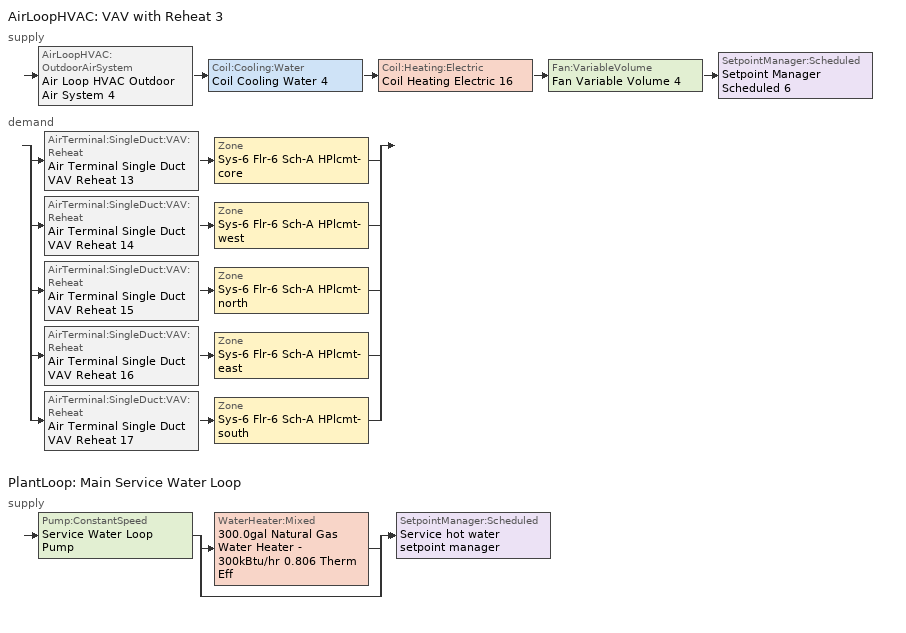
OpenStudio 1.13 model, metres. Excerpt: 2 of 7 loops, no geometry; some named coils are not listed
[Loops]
AirLoopHVAC 'VAV with Reheat 3'
 supply: AirLoopHVAC:OutdoorAirSystem 'Air Loop HVAC Outdoor Air System 4' > Coil:Cooling:Water 'Coil Cooling Water 4' > Coil:Heating:Electric 'Coil Heating Electric 16' > Fan:VariableVolume 'Fan Variable Volume 4' > SetpointManager:Scheduled 'Setpoint Manager Scheduled 6'
 demand: split
  | AirTerminal:SingleDuct:VAV:Reheat 'Air Terminal Single Duct VAV Reheat 13' > Zone 'Sys-6 Flr-6 Sch-A HPlcmt-core'
  | AirTerminal:SingleDuct:VAV:Reheat 'Air Terminal Single Duct VAV Reheat 14' > Zone 'Sys-6 Flr-6 Sch-A HPlcmt-west'
  | AirTerminal:SingleDuct:VAV:Reheat 'Air Terminal Single Duct VAV Reheat 15' > Zone 'Sys-6 Flr-6 Sch-A HPlcmt-north'
  | AirTerminal:SingleDuct:VAV:Reheat 'Air Terminal Single Duct VAV Reheat 16' > Zone 'Sys-6 Flr-6 Sch-A HPlcmt-east'
  | AirTerminal:SingleDuct:VAV:Reheat 'Air Terminal Single Duct VAV Reheat 17' > Zone 'Sys-6 Flr-6 Sch-A HPlcmt-south'
PlantLoop 'Main Service Water Loop'
 supply: Pump:ConstantSpeed 'Service Water Loop Pump' > split
  | WaterHeater:Mixed '300.0gal Natural Gas Water Heater - 300kBtu/hr 0.806 Therm Eff'
  | bypass
  join > SetpointManager:Scheduled 'Service hot water setpoint manager'
[Sizing:Zone] Zone Cooling Design Supply Air Temperature Input Method=SupplyAirTemperature; Zone Cooling Design Supply Air Temperature {C}=13; Zone Cooling Design Supply Air Temperature Difference {deltaC}=11.11; Zone Heating Design Supply Air Temperature Input Method=SupplyAirTemperature; Zone Heating Design Supply Air Temperature {C}=43; Zone Heating Design Supply Air Temperature Difference {deltaC}=11.11; Zone Cooling Design Supply Air Humidity Ratio {kg-H2O/kg-air}=0.0085; Zone Heating Design Supply Air Humidity Ratio {kg-H2O/kg-air}=0.008; Zone Heating Sizing Factor=1.3; Zone Cooling Sizing Factor=1.1; Cooling Design Air Flow Method=DesignDay; Heating Design Air Flow Method=DesignDay; Account for Dedicated Outdoor Air System=No; Dedicated Outdoor Air System Control Strategy=NeutralSupplyAir; Dedicated Outdoor Air Low Setpoint Temperature for Design {C}=autosize; Dedicated Outdoor Air High Setpoint Temperature for Design {C}=autosize
Sys-6 Flr-6 Sch-A HPlcmt-north; Sys-6 Flr-6 Sch-A HPlcmt-east; Sys-6 Flr-6 Sch-A HPlcmt-west; Sys-6 Flr-6 Sch-A HPlcmt-south; Sys-6 Flr-6 Sch-A HPlcmt-core
[Zone equipment]
Sys-6 Flr-6 Sch-A HPlcmt-north: Air Terminal Single Duct VAV Reheat 15, Zone HVAC Baseboard Convective Electric 15
Sys-6 Flr-6 Sch-A HPlcmt-east: Air Terminal Single Duct VAV Reheat 16, Zone HVAC Baseboard Convective Electric 16
Sys-6 Flr-6 Sch-A HPlcmt-west: Air Terminal Single Duct VAV Reheat 14, Zone HVAC Baseboard Convective Electric 14
Sys-6 Flr-6 Sch-A HPlcmt-south: Air Terminal Single Duct VAV Reheat 17, Zone HVAC Baseboard Convective Electric 17
Sys-6 Flr-6 Sch-A HPlcmt-core: Air Terminal Single Duct VAV Reheat 13, Zone HVAC Baseboard Convective Electric 13
[PlantLoop]
Main Service Water Loop: Maximum Loop Temperature {C}=60; Minimum Loop Temperature {C}=10; Plant Loop Volume {m3}=Autocalculate; Load Distribution Scheme=Optimal
[Sizing:Plant]
Main Service Water Loop: Loop Type=Heating; Design Loop Exit Temperature {C}=60; Loop Design Temperature Difference {deltaC}=5; Sizing Option=NonCoincident; Zone Timesteps in Averaging Window=1; Coincident Sizing Factor Mode=None
[Pump:ConstantSpeed]
Service Water Loop Pump: Rated Flow Rate {m3/s}=autosize; Rated Pump Head {Pa}=29891; Rated Power Consumption {W}=autosize; Motor Efficiency=1; Fraction of Motor Inefficiencies to Fluid Stream=0; Pump Control Type=Intermittent
[SetpointManager:Scheduled] Control Variable=Temperature
Name | Schedule
Setpoint Manager Scheduled 6 | Supply Air Temp 3
Service hot water setpoint manager | Service Water Loop Temp - 140F
[AirLoopHVAC]
VAV with Reheat 3: Availability Schedule=VAV with Reheat 3 Occ Sch; Availability Manager=Availability Manager Night Cycle 4; Design Supply Air Flow Rate {m3/s}=AutoSize
[Sizing:System]
VAV with Reheat 3: Type of Load to Size On=Sensible; Design Outdoor Air Flow Rate {m3/s}=2.42927; Minimum System Air Flow Ratio=0.3; Preheat Design Temperature {C}=7; Preheat Design Humidity Ratio {kg-H2O/kg-Air}=0.008; Precool Design Temperature {C}=13; Precool Design Humidity Ratio {kg-H2O/kg-Air}=0.008; Central Cooling Design Supply Air Temperature {C}=13; Central Heating Design Supply Air Temperature {C}=13.1; Sizing Option=NonCoincident; 100% Outdoor Air in Cooling=No; 100% Outdoor Air in Heating=No; Central Cooling Design Supply Air Humidity Ratio {kg-H2O/kg-Air}=0.0085; Central Heating Design Supply Air Humidity Ratio {kg-H2O/kg-Air}=0.008; Cooling Design Air Flow Method=DesignDay; Cooling Design Air Flow Rate {m3/s}=0; Heating Design Air Flow Method=DesignDay; Heating Design Air Flow Rate {m3/s}=0; System Outdoor Air Method=ZoneSum; Zone Maximum Outdoor Air Fraction=1; Cooling Supply Air Flow Rate Per Floor Area {m3/s-m2}=0.00996765; Cooling Fraction of Autosized Cooling Supply Air Flow Rate=1; Cooling Supply Air Flow Rate Per Unit Cooling Capacity {m3/s-W}=3.94755e-05; Heating Supply Air Flow Rate Per Floor Area {m3/s-m2}=0.00996765; Heating Fraction of Autosized Heating Supply Air Flow Rate=1; Heating Fraction of Autosized Cooling Supply Air Flow Rate=1; Heating Supply Air Flow Rate Per Unit Heating Capacity {m3/s-W}=3.15882e-05; Cooling Design Capacity Method=CoolingDesignCapacity; Cooling Design Capacity {W}=autosize; Cooling Design Capacity Per Floor Area {W/m2}=234.7; Fraction of Autosized Cooling Design Capacity=1; Heating Design Capacity Method=HeatingDesignCapacity; Heating Design Capacity {W}=autosize; Heating Design Capacity Per Floor Area {W/m2}=157; Fraction of Autosized Heating Design Capacity=1; Central Cooling Capacity Control Method=OnOff
[Fan:VariableVolume]
Fan Variable Volume 4: Availability Schedule=Always On Discrete; Fan Efficiency=0.549965; Pressure Rise {Pa}=1458.33; Maximum Flow Rate {m3/s}=Autosize; Fan Power Minimum Flow Rate Input Method=Fraction; Fan Power Minimum Flow Fraction=0.5; Fan Power Minimum Air Flow Rate {m3/s}=0; Motor Efficiency=0.8461; Motor In Airstream Fraction=1; Fan Power Coefficient 1=-4.1457; Fan Power Coefficient 2=16.803; Fan Power Coefficient 3=-19.471; Fan Power Coefficient 4=7.8488; Fan Power Coefficient 5=0
[Coil:Heating:Electric] Availability Schedule=Always On Discrete
Coil Heating Electric 16; Coil Heating Electric 17; Coil Heating Electric 18; Coil Heating Electric 19; Coil Heating Electric 20; Coil Heating Electric 21
[Controller:OutdoorAir]
Controller Outdoor Air 4: Minimum Outdoor Air Flow Rate {m3/s}=Autosize; Maximum Outdoor Air Flow Rate {m3/s}=Autosize; Economizer Control Type=DifferentialEnthalpy; Economizer Control Action Type=ModulateFlow; Lockout Type=NoLockout; Minimum Limit Type=FixedMinimum; Minimum Outdoor Air Schedule=VAV with Reheat 3 Occ Sch; Controller Mechanical Ventilation=Controller Mechanical Ventilation 4; High Humidity Control=No; Heat Recovery Bypass Control Type=BypassWhenWithinEconomizerLimits
[Controller:MechanicalVentilation]
Controller Mechanical Ventilation 4: Availability Schedule=Always On Discrete; System Outdoor Air Method=ZoneSum
[AirLoopHVAC:OutdoorAirSystem]
Air Loop HVAC Outdoor Air System 4: Controller=Controller Outdoor Air 4
[AirTerminal:SingleDuct:VAV:Reheat] Availability Schedule=Always On Discrete; Maximum Air Flow Rate {m3/s}=AutoSize; Zone Minimum Air Flow Input Method=FixedFlowRate; Constant Minimum Air Flow Fraction=0.3; Maximum Hot Water or Steam Flow Rate {m3/s}=AutoSize; Minimum Hot Water or Steam Flow Rate {m3/s}=0; Convergence Tolerance=0.001; Damper Heating Action=Normal; Maximum Flow per Zone Floor Area During Reheat {m3/s-m2}=AutoSize; Maximum Flow Fraction During Reheat=AutoSize; Maximum Reheat Air Temperature {C}=43; Control For Outdoor Air=No
Name | Fixed Minimum Air Flow Rate {m3/s} | Reheat Coil
Air Terminal Single Duct VAV Reheat 13 | 5.06465 | Coil Heating Electric 17
Air Terminal Single Duct VAV Reheat 14 | 0.40395 | Coil Heating Electric 18
Air Terminal Single Duct VAV Reheat 15 | 0.626826 | Coil Heating Electric 19
Air Terminal Single Duct VAV Reheat 16 | 0.40395 | Coil Heating Electric 20
Air Terminal Single Duct VAV Reheat 17 | 0.626839 | Coil Heating Electric 21
[ZoneHVAC:Baseboard:Convective:Electric] Availability Schedule=Always On Discrete; Nominal Capacity {W}=autosize; Efficiency=1
Zone HVAC Baseboard Convective Electric 13; Zone HVAC Baseboard Convective Electric 14; Zone HVAC Baseboard Convective Electric 15; Zone HVAC Baseboard Convective Electric 16; Zone HVAC Baseboard Convective Electric 17
[WaterHeater:Mixed]
300.0gal Natural Gas Water Heater - 300kBtu/hr 0.806 Therm Eff: Tank Volume {m3}=1.13562; Setpoint Temperature Schedule=Service Water Loop Temp - 140F; Deadband Temperature Difference {deltaC}=2; Maximum Temperature Limit {C}=82.2222; Heater Control Type=Cycle; Heater Maximum Capacity {W}=87921.3; Heater Fuel Type=NaturalGas; Heater Thermal Efficiency=0.806081; Part Load Factor Curve=SWH-EFFFPLR-NECB2011; Off Cycle Parasitic Fuel Consumption Rate {W}=19.9992; Off Cycle Parasitic Fuel Type=NaturalGas; Off Cycle Parasitic Heat Fraction to Tank=0.8; On Cycle Parasitic Fuel Consumption Rate {W}=19.9992; On Cycle Parasitic Fuel Type=NaturalGas; On Cycle Parasitic Heat Fraction to Tank=0; Ambient Temperature Indicator=Schedule; Ambient Temperature Schedule=Water Heater Ambient Temp Schedule - 70F; Off Cycle Loss Coefficient to Ambient Temperature {W/K}=13.7474; On Cycle Loss Coefficient to Ambient Temperature {W/K}=13.7474; Use Side Effectiveness=1; Source Side Effectiveness=1; Use Side Design Flow Rate {m3/s}=autosize; Source Side Design Flow Rate {m3/s}=autosize; Indirect Water Heating Recovery Time {hr}=1.5
[AvailabilityManager:NightCycle]
Availability Manager Night Cycle 4: Control Type=CycleOnAny; Thermostat Tolerance {deltaC}=1; Cycling Run Time {s}=3600
[Schedule:Ruleset]
Name | Default Day Schedule | Summer Design Day Schedule | Winter Design Day Schedule
Supply Air Temp 3 | Supply Air Temp Default 3
Service Water Loop Temp - 140F | Service Water Loop Temp - 140F Default
Water Heater Ambient Temp Schedule - 70F | Water Heater Ambient Temp Schedule - 70F Default
VAV with Reheat 3 Occ Sch | VAV with Reheat 3 Occ Sch Default | VAV with Reheat 3 Occ Sch Summer Design Day | VAV with Reheat 3 Occ Sch Winter Design Day
[Schedule:Day]
Supply Air Temp Default 3: 24, 0, 13
Service Water Loop Temp - 140F Default: 24, 0, 60
Water Heater Ambient Temp Schedule - 70F Default: 24, 0, 21.1111
VAV with Reheat 3 Occ Sch Default; VAV with Reheat 3 Occ Sch Winter Design Day; VAV with Reheat 3 Occ Sch Summer Design Day: 24, 0, 1
VAV with Reheat 3 Occ Sch Monday; VAV with Reheat 3 Occ Sch Tuesday; VAV with Reheat 3 Occ Sch Wednesday; VAV with Reheat 3 Occ Sch Thursday; VAV with Reheat 3 Occ Sch Friday: 8, 0, 0, 19, 0, 1, 24, 0, 0
VAV with Reheat 3 Occ Sch Saturday; VAV with Reheat 3 Occ Sch Sunday: 24, 0, 0
[Schedule:Rule] Schedule Ruleset=VAV with Reheat 3 Occ Sch; Date Specification Type=DateRange; Start Month=1; Start Day=1; End Month=12
VAV with Reheat 3 Occ Sch Monday Rule: Rule Order=6; Day Schedule=VAV with Reheat 3 Occ Sch Monday; Apply Monday=Yes; End Day=25
VAV with Reheat 3 Occ Sch Tuesday Rule: Rule Order=5; Day Schedule=VAV with Reheat 3 Occ Sch Tuesday; End Day=26; Apply Tuesday=Yes
VAV with Reheat 3 Occ Sch Wednesday Rule: Rule Order=4; Day Schedule=VAV with Reheat 3 Occ Sch Wednesday; End Day=27; Apply Wednesday=Yes
VAV with Reheat 3 Occ Sch Thursday Rule: Rule Order=3; Day Schedule=VAV with Reheat 3 Occ Sch Thursday; End Day=28; Apply Thursday=Yes
VAV with Reheat 3 Occ Sch Friday Rule: Rule Order=2; Day Schedule=VAV with Reheat 3 Occ Sch Friday; End Day=29; Apply Friday=Yes
VAV with Reheat 3 Occ Sch Saturday Rule: Rule Order=1; Day Schedule=VAV with Reheat 3 Occ Sch Saturday; End Day=30; Apply Saturday=Yes
VAV with Reheat 3 Occ Sch Sunday Rule: Rule Order=0; Day Schedule=VAV with Reheat 3 Occ Sch Sunday; End Day=31; Apply Sunday=Yes
[Schedule:Constant]
Always On Discrete: Value=1
[Curve:Cubic]
SWH-EFFFPLR-NECB2011: Coefficient1 Constant=0.7576; Coefficient2 x=1.0071; Coefficient3 x**2=-1.4443; Coefficient4 x**3=0.6844; Minimum Value of x=0; Maximum Value of x=1
